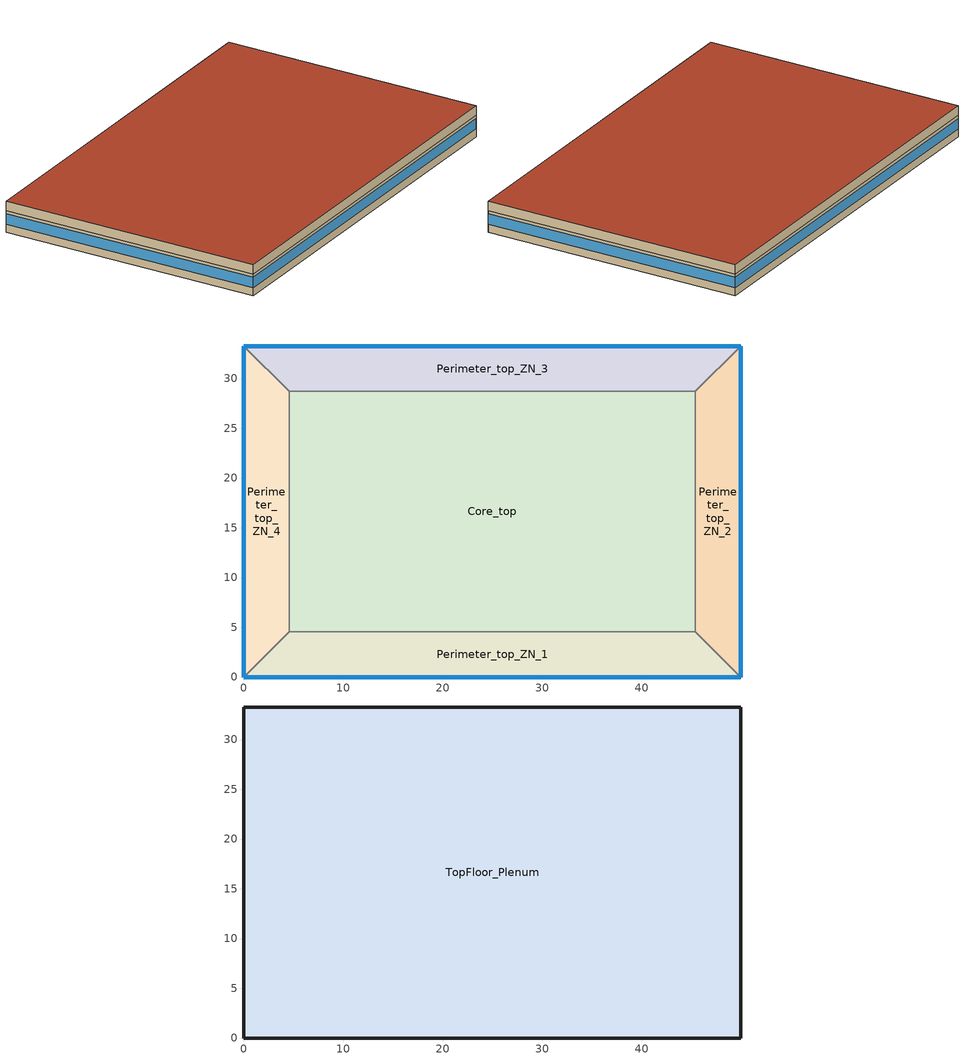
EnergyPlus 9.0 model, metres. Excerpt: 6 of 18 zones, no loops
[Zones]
Perimeter_top_ZN_1
 floor to MidFloor_Plenum (int_slab_floor): 0,0 4.57,4.57 45.34,4.57 49.91,0 z7.92
 wall outside (nonres_ext_wall): 0,0 49.91,0 z7.92:10.67
 wall to Perimeter_top_ZN_2 (int_wall): 49.91,0 45.34,4.57 z7.92:10.67
 window (Window_U_0.42_SHGC_0.4): 0,0 49.91,0 z8.95:10.25
 ceiling to TopFloor_Plenum (DropCeiling): 0,0 49.91,0 45.34,4.57 4.57,4.57 z10.67
Perimeter_top_ZN_2
 floor to MidFloor_Plenum (int_slab_floor): 49.91,0 45.34,4.57 45.34,28.7 49.91,33.27 z7.92
 wall outside (nonres_ext_wall): 49.91,0 49.91,33.27 z7.92:10.67
 wall to Perimeter_top_ZN_3 (int_wall): 49.91,33.27 45.34,28.7 z7.92:10.67
 window (Window_U_0.42_SHGC_0.4): 49.91,0 49.91,33.27 z8.95:10.25
 ceiling to TopFloor_Plenum (DropCeiling): 49.91,0 49.91,33.27 45.34,28.7 45.34,4.57 z10.67
Perimeter_top_ZN_3
 floor to MidFloor_Plenum (int_slab_floor): 49.91,33.27 45.34,28.7 4.57,28.7 0,33.27 z7.92
 wall outside (nonres_ext_wall): 49.91,33.27 0,33.27 z7.92:10.67
 wall to Perimeter_top_ZN_4 (int_wall): 0,33.27 4.57,28.7 z7.92:10.67
 window (Window_U_0.42_SHGC_0.4): 49.91,33.27 0,33.27 z8.95:10.25
 ceiling to TopFloor_Plenum (DropCeiling): 49.91,33.27 0,33.27 4.57,28.7 45.34,28.7 z10.67
Perimeter_top_ZN_4
 floor to MidFloor_Plenum (int_slab_floor): 0,33.27 4.57,28.7 4.57,4.57 0,0 z7.92
 wall outside (nonres_ext_wall): 0,33.27 0,0 z7.92:10.67
 wall to Perimeter_top_ZN_1 (int_wall): 0,0 4.57,4.57 z7.92:10.67
 window (Window_U_0.42_SHGC_0.4): 0,33.27 0,0 z8.95:10.25
 ceiling to TopFloor_Plenum (DropCeiling): 0,33.27 0,0 4.57,4.57 4.57,28.7 z10.67
Core_top
 floor to MidFloor_Plenum (int_slab_floor): 45.34,28.7 45.34,4.57 4.57,4.57 4.57,28.7 z7.92
 wall to Perimeter_top_ZN_3 (int_wall): 45.34,28.7 4.57,28.7 z7.92:10.67
 wall to Perimeter_top_ZN_2 (int_wall): 45.34,4.57 45.34,28.7 z7.92:10.67
 wall to Perimeter_top_ZN_1 (int_wall): 4.57,4.57 45.34,4.57 z7.92:10.67
 wall to Perimeter_top_ZN_4 (int_wall): 4.57,28.7 4.57,4.57 z7.92:10.67
 ceiling to TopFloor_Plenum (DropCeiling): 45.34,4.57 45.34,28.7 4.57,28.7 4.57,4.57 z10.67
TopFloor_Plenum
 wall outside (nonres_ext_wall): 49.91,33.27 0,33.27 0,0 49.91,0 49.91,33.27 z10.67:11.89
 roof outside (nonres_roof): 49.91,0 49.91,33.27 0,33.27 0,0 z11.89
[Building]
OfficeMedium: North Axis {deg}=0; Terrain=City; Loads Convergence Tolerance Value=0.04; Temperature Convergence Tolerance Value {deltaC}=0.2; Solar Distribution=FullInteriorAndExterior; Maximum Number of Warmup Days=25; Minimum Number of Warmup Days=6
[Site:Location]
Site:Location=Denver-Aurora-Buckley.AFB_CO_USA WMO=724695; Latitude {N+ S-}=39.72; Longitude {W- E+}=-104.75; Time Zone Relative to GMT {GMT+/-}=-7; Elevation {m}=1726
[SizingPeriod:DesignDay] Day of Month=21; Dry-Bulb Temperature Range Modifier Type=DefaultMultipliers; Humidity Condition Type=Wetbulb; Barometric Pressure {Pa}=82237; Rain {Yes/No}=No; Snow on ground {Yes/No}=No; Daylight Savings Time Indicator=No
Name | Month | Day Type | Maximum Dry-Bulb Temperature {C} | Daily Dry-Bulb Temperature Range {C} | Wetbulb at Maximum Dry-Bulb {C} | Wind Speed {m/s} design conditions vs. traditional 6.71 m/s (15 mph) | Wind Direction {Degrees; N=0, S=180} | Solar Model Indicator | Clearness {0.0 to 1.1} | Wind Speed {m/s} design conditions vs. traditional 3.35 m/s (7mph) | ASHRAE Clear Sky Optical Depth for Beam Irradiance (taub) | ASHRAE Clear Sky Optical Depth for Diffuse Irradiance (taud)
Denver-Aurora-Buckley.AFB_CO_USA Ann Htg 99.6% Condns DB | 12 | WinterDesignDay | -17.9 | 0 | -17.9 | 2.5 | 180 | ASHRAEClearSky | 0
Denver-Aurora-Buckley.AFB_CO_USA Ann Clg .4% Condns DB=>MWB | 7 | SummerDesignDay | 33.9 | 14.8 | 15 |  | 30 | ASHRAETau |  | 3.6 | 0.423 | 2.02
[Site:WaterMainsTemperature]
Calculation Method=Correlation; Annual average outdoor air temperature {C}=9.95; Maximum difference in monthly average outdoor air temperatures {C}=23.7
[Site:GroundTemperature:FCfactorMethod]
January Ground Temperature {C}=7.1; February Ground Temperature {C}=3; March Ground Temperature {C}=-1; April Ground Temperature {C}=0.8; May Ground Temperature {C}=-0.2; June Ground Temperature {C}=4.8; July Ground Temperature {C}=6.1; August Ground Temperature {C}=13.7; September Ground Temperature {C}=22.2; October Ground Temperature {C}=22.7; November Ground Temperature {C}=21.7; December Ground Temperature {C}=18.5
[Material:NoMass]
CP02 CARPET PAD: VeryRough, 0.21648, 0.9, 0.7, 0.8
Nonres_Roof_Insulation: MediumSmooth, 5.30668, 0.9, 0.7, 0.7
Nonres_Exterior_Wall_Insulation: MediumSmooth, 2.81828, 0.9, 0.7, 0.7
[Construction]
InteriorFurnishings: Std Wood 6inch
DropCeiling: AC02 Acoustic Ceiling
int_wall: G01 13mm gypsum board, G01 13mm gypsum board
int_slab_floor: 100mm Normalweight concrete floor, CP02 CARPET PAD
nonres_roof: F13 Built-up roofing, Nonres_Roof_Insulation, F08 Metal surface
nonres_ext_wall: F07 25mm stucco, G01 16mm gypsum board, Nonres_Exterior_Wall_Insulation, G01 16mm gypsum board
Window_U_0.42_SHGC_0.4: Glazing Layer
[Material]
Name | Roughness | Thickness {m} | Conductivity {W/m-K} | Density {kg/m3} | Specific Heat {J/kg-K} | Thermal Absorptance | Solar Absorptance | Visible Absorptance | Absorptance:Thermal | Absorptance:Solar | Absorptance:Visible
Std Wood 6inch | MediumSmooth | 0.15 | 0.12 | 540 | 1210 | 0.9 | 0.7 | 0.7
AC02 Acoustic Ceiling | MediumSmooth | 0.0127 | 0.057 | 288 | 1339 | 0.9 | 0.7 | 0.2
F07 25mm stucco | Smooth | 0.0254 | 0.72 | 1856 | 840 | 0.9 | 0.7 | 0.7
F08 Metal surface | Smooth | 0.0008 | 45.28 | 7824 | 500
F13 Built-up roofing | Rough | 0.0095 | 0.16 | 1120 | 1460 |  |  |  | 0.9 | 0.7
G01 13mm gypsum board | Smooth | 0.0127 | 0.16 | 800 | 1090 |  |  |  | 0.9 | 0.7 | 0.5
G01 16mm gypsum board | MediumSmooth | 0.0159 | 0.16 | 800 | 1090
100mm Normalweight concrete floor | MediumRough | 0.1016 | 2.31 | 2322 | 832
[WindowMaterial:SimpleGlazingSystem]
Glazing Layer: U-Factor {W/m2-K}=2.38487; Solar Heat Gain Coefficient=0.4; Visible Transmittance=0.44
[Zone] Type=1; Multiplier=1; Volume {m3}=autocalculate; Floor Area {m2}=autocalculate
Name | Ceiling Height {m} | Part of Total Floor Area
TopFloor_Plenum | 1.2192 | No
Core_top; Perimeter_top_ZN_3; Perimeter_top_ZN_2; Perimeter_top_ZN_1; Perimeter_top_ZN_4 | 2.7432 | YES
[InternalMass] Construction=InteriorFurnishings
Name | Zone | Surface Area {m2}
Core_top_InternalMass_1 | Core_top | 1967.08
Perimeter_top_ZN_3_InternalMass_1 | Perimeter_top_ZN_3 | 414.675
Perimeter_top_ZN_2_InternalMass_1 | Perimeter_top_ZN_2 | 262.5073
Perimeter_top_ZN_1_InternalMass_1 | Perimeter_top_ZN_1 | 414.6723
Perimeter_top_ZN_4_InternalMass_1 | Perimeter_top_ZN_4 | 262.5056
[People] Number of People Schedule=BLDG_OCC_SCH_wo_SB; Number of People Calculation Method=Area/Person; Zone Floor Area per Person {m2/person}=18.5788; Fraction Radiant=0.3; Sensible Heat Fraction=AUTOCALCULATE; Activity Level Schedule=ACTIVITY_SCH; Enable ASHRAE 55 Comfort Warnings=No; Mean Radiant Temperature Calculation Type=ZoneAveraged; Work Efficiency Schedule=WORK_EFF_SCH; Clothing Insulation Calculation Method=ClothingInsulationSchedule; Clothing Insulation Schedule=CLOTHING_SCH; Air Velocity Schedule=AIR_VELO_SCH; Thermal Comfort Model 1 Type=FANGER
Name | Zone or ZoneList
Core_top | Core_top
Perimeter_top_ZN_3 | Perimeter_top_ZN_3
Perimeter_top_ZN_2 | Perimeter_top_ZN_2
Perimeter_top_ZN_1 | Perimeter_top_ZN_1
Perimeter_top_ZN_4 | Perimeter_top_ZN_4
[Lights] Schedule=BLDG_LIGHT_SCH; Design Level Calculation Method=Watts/Area; Watts per Zone Floor Area {W/m2}=8.82641; Return Air Fraction=0; Fraction Radiant=0.7; Fraction Visible=0.2; Fraction Replaceable=1; Return Air Fraction Calculated from Plenum Temperature=No
Name | Zone or ZoneList
Core_top_Lights | Core_top
Perimeter_top_ZN_3_Lights | Perimeter_top_ZN_3
Perimeter_top_ZN_2_Lights | Perimeter_top_ZN_2
Perimeter_top_ZN_1_Lights | Perimeter_top_ZN_1
Perimeter_top_ZN_4_Lights | Perimeter_top_ZN_4
[ElectricEquipment] Schedule=BLDG_EQUIP_SCH; Design Level Calculation Method=EquipmentLevel; Fraction Latent=0; Fraction Radiant=0.5; Fraction Lost=0
Name | Zone or ZoneList | Design Level {W}
Core_top_MiscPlug_Equip | Core_top | 7937.16
Perimeter_top_ZN_3_MiscPlug_Equip | Perimeter_top_ZN_3 | 1673.21
Perimeter_top_ZN_2_MiscPlug_Equip | Perimeter_top_ZN_2 | 1059.22
Perimeter_top_ZN_1_MiscPlug_Equip | Perimeter_top_ZN_1 | 1673.2
Perimeter_top_ZN_4_MiscPlug_Equip | Perimeter_top_ZN_4 | 1059.21
[Exterior:Lights] Control Option=AstronomicalClock
Name | Schedule | Design Level {W}
Exterior_Lights_a | Exterior_lighting_schedule_a | 519.2
Exterior_Lights_b | Exterior_lighting_schedule_b | 7402.3
[Daylighting:Controls] Daylighting Method=SplitFlux; Lighting Control Type=Stepped; Minimum Input Power Fraction for Continuous or ContinuousOff Dimming Control=0.3; Minimum Light Output Fraction for Continuous or ContinuousOff Dimming Control=0.2; Number of Stepped Control Steps=3; Probability Lighting will be Reset When Needed in Manual Stepped Control=1; Maximum Allowable Discomfort Glare Index=22; Fraction of Zone Controlled by Reference Point 1=0.3835; Illuminance Setpoint at Reference Point 1 {lux}=377; Fraction of Zone Controlled by Reference Point 2=0.1395; Illuminance Setpoint at Reference Point 2 {lux}=377
Name | Zone | Glare Calculation Daylighting Reference Point | Glare Calculation Azimuth Angle of View Direction Clockwise from Zone y-Axis {deg} | Daylighting Reference Point 1 | Daylighting Reference Point 2
Perimeter_top_ZN_1_DaylCtrl | Perimeter_top_ZN_1 | Perimeter_top_ZN_1_DaylRefPt1 | 180 | Perimeter_top_ZN_1_DaylRefPt1 | Perimeter_top_ZN_1_DaylRefPt2
Perimeter_top_ZN_2_DaylCtrl | Perimeter_top_ZN_2 | Perimeter_top_ZN_2_DaylRefPt1 | 90 | Perimeter_top_ZN_2_DaylRefPt1 | Perimeter_top_ZN_2_DaylRefPt2
Perimeter_top_ZN_3_DaylCtrl | Perimeter_top_ZN_3 | Perimeter_top_ZN_3_DaylRefPt1 | 0 | Perimeter_top_ZN_3_DaylRefPt1 | Perimeter_top_ZN_3_DaylRefPt2
Perimeter_top_ZN_4_DaylCtrl | Perimeter_top_ZN_4 | Perimeter_top_ZN_4_DaylRefPt1 | 270 | Perimeter_top_ZN_4_DaylRefPt1 | Perimeter_top_ZN_4_DaylRefPt2
[ZoneInfiltration:DesignFlowRate] Schedule=INFIL_SCH_PNNL; Design Flow Rate Calculation Method=Flow/ExteriorArea; Design Flow Rate {m3/s}=0; Constant Term Coefficient=0; Temperature Term Coefficient=0; Velocity Term Coefficient=0.224; Velocity Squared Term Coefficient=0
Name | Zone or ZoneList | Flow per Exterior Surface Area {m3/s-m2}
Perimeter_top_ZN_3_Infiltration | Perimeter_top_ZN_3 | 0.00056896
Perimeter_top_ZN_2_Infiltration | Perimeter_top_ZN_2 | 0.00056896
Perimeter_top_ZN_1_Infiltration | Perimeter_top_ZN_1 | 0.00056896
Perimeter_top_ZN_4_Infiltration | Perimeter_top_ZN_4 | 0.00056896
TopFloor_Plenum_Infiltration | TopFloor_Plenum | 6.19256e-05
[AirLoopHVAC:ReturnPlenum]
TopFloor_Return_Plenum: Zone=TopFloor_Plenum
[Schedule:Compact]
Exterior_lighting_schedule_a: Through:12/31, For:AllDays, Until: 06:00, 0, Until: 24:00, 1
Exterior_lighting_schedule_b: Through:12/31, For:AllDays, Until: 06:00, 0.7, Until: 24:00, 1
BLDG_LIGHT_SCH: Through: 12/31, For: Weekdays, Until: 5:00, 0.05, Until: 6:00, 0.1, Until: 7:00, 0.0862326, Until: 8:00, 0.258698, Until: 17:00, 0.776093, Until: 18:00, 0.431163, Until: 20:00, 0.258698, Until: 22:00, 0.172465, Until: 23:00, 0.0862326, Until: 24:00, 0.0431163, For: SummerDesignDay, Until: 24:00, 1, For: Saturday, Until: 6:00, 0.05, Until: 8:00, 0.0862326, Until: 12:00, 0.258698, Until: 17:00, 0.129349, Until: 19:00, 0.0431163, Until: 24:00, 0.05, For: WinterDesignDay, Until: 24:00, 0, For: Sunday Holidays AllOtherDays, Until: 6:00, 0.05, Until: 18:00, 0.0431163, Until: 24:00, 0.05
BLDG_EQUIP_SCH: Through: 12/31, For: Weekdays, Until: 06:00, 0.307674, Until: 08:00, 0.381235, Until: 12:00, 0.857778, Until: 13:00, 0.76247, Until: 17:00, 0.857778, Until: 18:00, 0.476543, Until: 24:00, 0.381235, For: SummerDesignDay, Until: 24:00, 1, For: Saturday, Until: 06:00, 0.230755, Until: 08:00, 0.381235, Until: 12:00, 0.476543, Until: 17:00, 0.33358, Until: 19:00, 0.285926, Until: 24:00, 0.230755, For: WinterDesignDay, Until: 24:00, 0, For: Sunday Holidays AllOtherDays, Until: 06:00, 0.230755, Until: 18:00, 0.285926, Until: 24:00, 0.230755
BLDG_OCC_SCH_wo_SB: Through: 12/31, For: Weekdays, Until: 01:00, 0, Until: 02:00, 0, Until: 03:00, 0, Until: 04:00, 0, Until: 05:00, 0, Until: 06:00, 0, Until: 07:00, 0.1, Until: 08:00, 0.2, Until: 09:00, 0.95, Until: 10:00, 0.95, Until: 11:00, 0.975703, Until: 12:00, 0.95, Until: 13:00, 0.513528, Until: 14:00, 0.95, Until: 15:00, 0.975703, Until: 16:00, 0.95, Until: 17:00, 0.95, Until: 18:00, 0.3, Until: 19:00, 0.1, Until: 20:00, 0.1, Until: 21:00, 0.1, Until: 22:00, 0.1, Until: 23:00, 0.05, Until: 24:00, 0.05, For: Saturday, Until: 01:00, 0, Until: 02:00, 0, Until: 03:00, 0, Until: 04:00, 0, Until: 05:00, 0, Until: 06:00, 0, Until: 07:00, 0.1, Until: 08:00, 0.1, Until: 09:00, 0.3, Until: 10:00, 0.3, Until: 11:00, 0.308117, Until: 12:00, 0.3, Until: 13:00, 0.102706, Until: 14:00, 0.1, Until: 15:00, 0.102706, Until: 16:00, 0.1, Until: 17:00, 0.1, Until: 18:00, 0.05, Until: 19:00, 0.05, Until: 20:00, 0, Until: 21:00, 0, Until: 22:00, 0, Until: 23:00, 0, Until: 24:00, 0, For: SummerDesignDay, Until: 06:00, 1e-09, Until: 22:00, 1, Until: 24:00, 0.05, For: WinterDesignDay, Until: 24:00, 0, For:Sunday Holidays AllOtherDays, Until: 06:00, 0, Until: 18:00, 0.05, Until: 24:00, 0
ACTIVITY_SCH: Through: 12/31, For: AllDays, Until: 24:00, 120
WORK_EFF_SCH: Through: 12/31, For: AllDays, Until: 24:00, 0
AIR_VELO_SCH: Through: 12/31, For: AllDays, Until: 24:00, 0.2
CLOTHING_SCH: Through: 04/30, For: AllDays, Until: 24:00, 1, Through: 09/30, For: AllDays, Until: 24:00, 0.5, Through: 12/31, For: AllDays, Until: 24:00, 1
INFIL_SCH_PNNL: Through: 12/31, For: Weekdays SummerDesignDay, Until: 06:00, 1, Until: 22:00, 0.25, Until: 24:00, 1, For: Saturday WinterDesignDay, Until: 06:00, 1, Until: 18:00, 0.25, Until: 24:00, 1, For:Sunday Holidays AllOtherDays, Until: 24:00, 1
